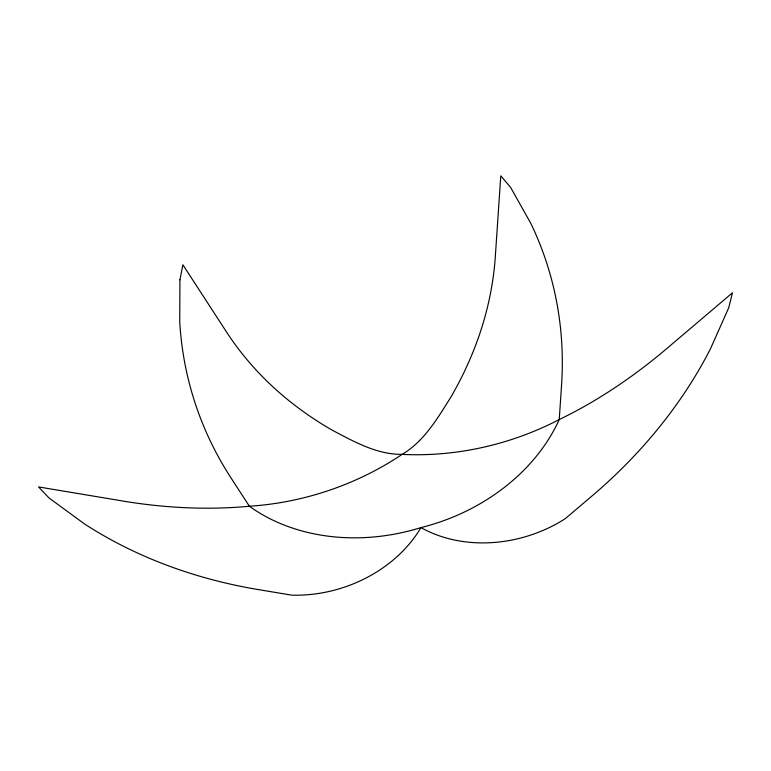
<?xml version="1.0" encoding="UTF-8"?>
<svg xmlns="http://www.w3.org/2000/svg" width="771" height="771" viewBox="0 0 771 771"><rect width="100%" height="100%" fill="white"/><g stroke="black" fill="none" stroke-linecap="round" stroke-linejoin="round"><path stroke-width="1.16" d="M179.932 279.806L179.73 321.844A491.04 394.723 -17.8 0 0 230.924 477.798L249.39 506.239A184.577 148.379 -17.8 0 0 420.966 527.586A125.644 101.001 -17.8 0 0 565.297 518.642L591.752 496.196A491.04 394.723 -17.8 0 0 710.409 348.916L728.711 307.802L732.45 292.807L670.577 345.341C636.673 374.533 599.568 400.062 559.235 419.559A184.577 148.379 -17.8 0 1 420.966 527.586A125.644 101.001 -17.8 0 1 291.746 595.164L258.063 589.545A491.04 394.723 -17.8 0 1 84.588 523.991L48.987 497.95L38.55 486.925L117.346 500.109C160.898 507.723 205.327 510.402 249.39 506.239A253.245 203.573 -17.8 0 0 402.115 454.379A253.245 203.573 -17.8 0 0 559.235 419.559L561.548 385.307A491.04 394.723 -17.8 0 0 530.93 223.6L510.556 187.314L500.784 175.836L495.319 256.56A414.47 333.178 -17.8 0 1 450.804 397.248C437.436 418.402 424.272 441.234 402.115 454.379C376.788 454.591 354.275 441.716 332.523 430.343A414.47 333.178 -17.8 0 1 226.395 331.79L182.872 264.771L179.932 279.806"/></g></svg>
